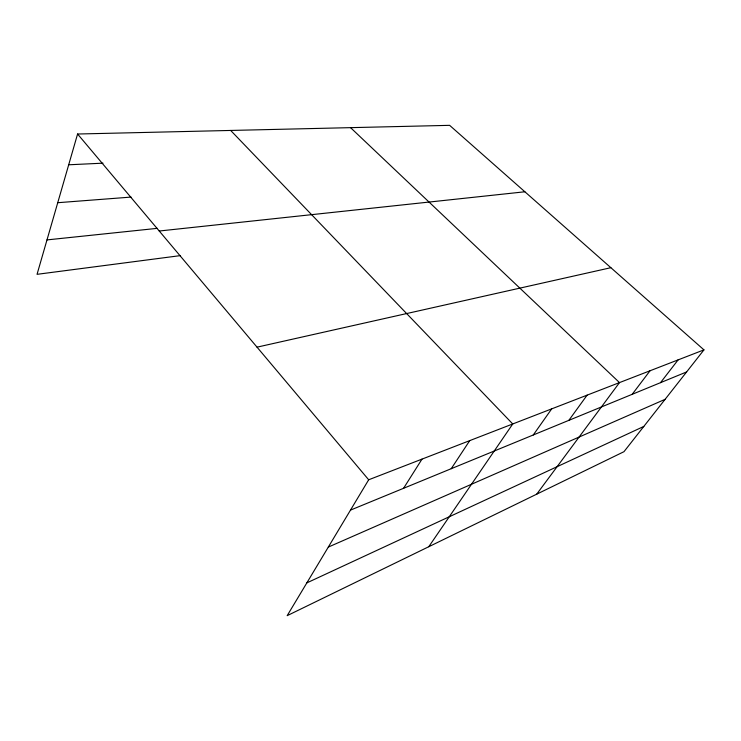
<?xml version="1.0" encoding="UTF-8"?>
<svg xmlns="http://www.w3.org/2000/svg" width="741" height="741" viewBox="0 0 741 741"><rect width="100%" height="100%" fill="white"/><g stroke="black" fill="none" stroke-linecap="round" stroke-linejoin="round"><path stroke-width="1.11" d="M703.95 349.872L368.685 479.779L287.175 615.66L623.978 451.686L703.95 349.872L449.63 125.34L77.583 134.019L37.05 274.327L180.535 255.599M403.558 488.3L422 459.124M451.213 468.71L469.738 440.626M428.761 546.728L512.744 423.963L230.664 130.444M533.27 434.976L551.693 408.865M568.847 420.351L587.122 395.138M536.688 494.191L619.495 382.597L350.558 127.647M632.193 394.314L650.042 370.759M660.5 382.68L678.098 359.894M306.83 582.898L643.827 426.427M328.319 547.08L665.103 399.325M350.484 510.114L686.62 371.936M257.034 347.159L610.871 267.696M159.241 231.016L524.878 191.78M46.989 239.908L157.24 228.348M57.742 202.71L131.027 197.087M68.691 164.789L102.999 163.168M77.583 134.019L368.685 479.779"/></g></svg>
